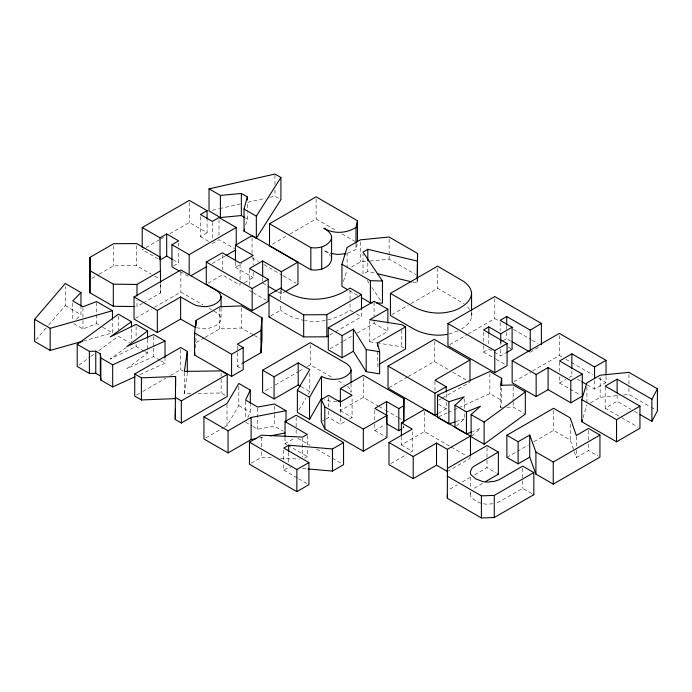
<?xml version="1.0" encoding="UTF-8"?>
<svg xmlns="http://www.w3.org/2000/svg" width="692" height="692" viewBox="0 0 692 692"><rect width="100%" height="100%" fill="white"/><g stroke="black" fill="none" stroke-linecap="round" stroke-linejoin="round"><path stroke-width="0.52" stroke-dasharray="3.46 2.59" d="M221.077 308.018L221.068 319.488L220.428 321.451L215.973 325.577L208.949 328.285A14.255 8.235 0 0 1 203.837 328.743L197.8 327.939A19.177 11.072 0 0 1 196.493 327.575M412.908 282.137L417.103 283.132L417.337 279.343M403.609 425.961L403.479 428.011L403.479 425.909M195.481 347.739L196.113 335.162M190.672 393.445L184.375 393.54L187.298 373.464M502.617 407.38L500.506 407.45L501.683 400.426L501.683 386.733M481.078 503.257L475.655 500.982L471.036 496.847A14.151 8.174 0 0 1 470.326 493.906L471.261 491.251M471.589 311.582C473.293 319.315 467.688 325.794 461.253 329.089M347.678 253.211L355.999 249.561L357.159 244.077M245.686 225.099L247.321 219.018L247.321 212.695M343.457 281.445L347.09 269.612M582.984 417.769L586.928 404.95M247.745 417.665L250.305 412.207L250.305 404.837M224.234 427.258L227.002 425.658L238.827 405.59L238.827 385.574M298.927 409.802L305.907 398.168M308.234 394.293L309.782 391.707L309.782 372.746M35.993 339.807L47.843 325.967M48.544 325.153L65.273 305.613L65.273 286.652M76.492 319.237L80.955 314.67L80.955 307.3M456.512 425.978L464.22 418.945L464.22 412.622M471.909 436.021L480.49 428.339L472.999 431.367M147.569 339.435L147.569 353.128L126.852 368.602L153.659 356.639L159.774 360.169M78.931 365.186L90.09 357.02M90.946 356.389L94.38 353.88M98.671 350.74L118.419 336.295L129.56 342.722M126.325 347.445L110.227 359.01L136.099 346.502L144.04 351.086M530.254 352.245L540.521 346.069M91.837 278.392L98.203 274.715M99.112 274.188L113.67 265.789L136.731 265.719L151.141 274.041M144.991 248.065L142.223 249.665L158.243 258.912M145.917 247.537L159.757 239.544M160.682 239.008L164.376 236.88M169.912 233.688L189.288 222.495L207.081 232.772L207.081 220.134M200.412 216.613L200.412 236.621L207.081 232.772M173.631 265.875L178.631 262.986L178.631 250.348M212.349 243.515L219.027 239.666L234.424 248.558M142.422 303.399L136.964 306.547L136.964 300.224M143.331 302.871L160.613 292.889L160.613 283.417M212.245 263.453L225.16 255.997M135.494 318.242L151.591 308.952M154.515 307.257L180.854 292.05L202.808 304.722M272.423 244.172L286.254 236.188M289.896 234.086L316.106 218.957L336.762 230.886M208.067 283.149L222.322 274.914L240.072 285.165L240.072 283.054M235.436 262.078L235.436 267.346L241.897 263.617M244.44 282.639L253.177 277.587L253.177 272.328M196.113 342.531L204.296 337.808M205.204 337.281L219.762 328.882L241.422 327.999L253.566 335.014M277.596 291.687L281.324 293.84L284.101 292.24M351.501 267.069L360.324 261.974L368.853 261.135M270.78 315.907L280.727 310.163L280.727 303.849M136.575 395.046L142.076 391.871M142.993 391.343L165.942 378.091M170.526 375.445L180.629 369.615L183.129 371.059M374.104 272.925L367.815 271.437L363.015 274.205L363.015 254.198M237.321 352.635L237.321 366.319L241.871 363.698M352.903 311.824L350.031 310.163C337.013 318.778 321.002 323.441 305.432 320.612M329.738 335.127L333.354 333.042M335.516 331.797L361.509 316.789L361.509 310.466M330.145 348.725L342.298 341.71M343.232 341.173L351.648 336.321M357.254 333.077L374.078 323.363L387.866 331.33L387.866 323.96M391.897 314.652L408.116 305.293M411.065 303.589L437.603 288.27L464.09 303.814M265.581 390.591L271.532 387.157M275.26 385.003L298.338 371.682M299.082 371.249L303.546 368.672M307.274 366.526L310.25 364.805L333.432 378.187M369.701 320.759L369.701 341.813L387.866 331.33M205.792 437.906L223.317 427.794M449.791 344.633L467.238 334.565M468.155 334.028L494.78 318.657L499.442 321.348M322.204 421.134L324.929 419.56M325.837 419.041L328.553 417.466L340.265 424.231L345.723 421.073M340.377 403.272L340.377 410.641L363.326 397.39L378.1 405.919M251.291 463.19L261.498 457.3L273.115 457.836M285.026 437.396L285.026 443.719L295.225 437.828M388.956 387.667L407.45 376.993M408.375 376.457L434.273 361.509L448.926 369.96M349.356 418.971L352.09 417.397L352.09 397.39M483.544 345.732L483.544 352.046L488.812 349.002L493.405 351.657M501.804 341.502L500.169 342.445L502.92 344.036M502.626 341.026L506.726 338.665L511.25 341.277M283.737 464.877L283.737 470.145L288.659 467.308L290.787 467.489M304.532 458.139L307.265 456.556L307.265 448.139M494.322 352.185L500.748 355.896L505.99 352.877M374.796 424.196L374.796 430.51L384.804 424.732M438.659 400.201L441.427 398.609M442.344 398.073L469.98 382.122M438.434 413.314L446.219 408.816L446.219 402.502M401.386 436.488L401.386 444.913L424.455 431.6L450.215 446.478M514.009 381.664L531.586 371.517M532.511 370.981L559.335 355.489L562.138 357.107M390.842 463.571L406.688 454.428M410.417 452.274L412.276 451.201L412.276 431.194M559.568 376.751L559.568 383.065L565.719 379.519M569.231 377.495L571.86 375.972L573.677 377.019M447.395 471.477L470.456 458.165L467.697 456.564M587.309 384.89L594.575 389.086L606.045 382.46L606.045 376.145M590.449 402.917L600.154 397.312L619.349 395.417M449.912 489.071L457.334 484.789M462.273 481.935L469.695 477.653M474.643 474.798L487.004 467.654L496.233 472.982M506.881 457.36L516.223 451.962M517.158 451.426L528.368 444.956M533.973 441.721L553.591 430.389L570.208 439.991L573.936 450.726M605.189 387.131L605.189 408.193L617.126 401.299L630.853 409.223M482.592 483.319L473.916 488.448A18.546 10.709 0 0 0 473.172 489.054M531.75 493.491L522.711 488.275L499.771 501.518L495.628 503.101M574.274 451.703L576.298 457.559L588.477 450.535L598.182 456.14M139.819 374.623L165.016 363.196L165.016 358.984M438.494 416.878L447.214 412.925M448.182 412.484L453.035 410.287M454.004 409.854L457.879 408.09M458.848 407.657L489.858 393.592L501.683 400.426M457.767 330.966L448.961 334.002M73.689 323.588L82.954 328.934L96.534 323.657L101.836 326.719M456.037 421.575L464.22 418.945M83.386 341.052L112.45 332.852L112.45 320.214M212.176 210.264L218.456 208.863M219.502 208.621L240.427 203.924M247.745 202.28L265.538 198.284M269.716 197.35L274.949 196.173L280.917 199.616M259.578 437.941L264.863 436.92M253.038 426.497L257.675 429.178L274.421 426.134L283.331 431.28M492.877 503.733L488.119 504.174A15.432 8.91 0 0 1 482.878 503.689M369.926 261.031L389.12 259.137L415.736 274.499M623.622 395.002L628.95 394.475L650.056 406.662M336.84 401.343L331.658 401.377L327.057 400.59A20.544 11.859 0 0 1 324.453 399.786M506.829 407.251L513.153 407.043L524.458 413.574M198.024 393.341L221.129 392.995L225.48 395.513M280.511 458.173L299.532 459.047M302.534 468.51L306.807 468.873M404.059 348.093L401.793 346.787L379.277 343.336M369.701 341.813L378.213 343.171M304.549 320.491C296.038 318.813 287.431 315.846 280.727 310.163M328.51 252.554L323.83 250.314L328.129 253.333L330.638 256.204M650.973 407.19L655.566 409.837M565.874 359.269L570.545 361.968M571.48 362.504L592.966 374.908M598.571 378.143L606.045 382.46M513.421 329.418L531.127 339.642M532.053 340.179L537.649 343.405M341.935 233.87L354.849 241.326M634.512 411.342L638.171 413.453M577.31 379.121L580.951 381.214M508.43 347.22L511.189 348.811M605.189 408.193L620.741 417.181M621.658 417.708L638.128 427.215M559.568 383.065L580.467 395.132M483.544 352.046L495.308 358.837M496.216 359.364L505.264 364.589M245.617 218.032L247.321 219.018M349.287 290.614L357.539 295.38M356.484 313.891L361.509 316.789M452.585 372.08L467.238 380.531M252.061 257.753L258.488 261.455M263.989 264.638L282.345 275.234M283.27 275.762L296.115 283.184M200.412 236.621L210.515 242.46M235.436 267.346L253.177 277.587M262.666 283.063L267.328 285.761M252.355 292.249L249.553 290.64L249.553 288.529M253.281 292.794L266.351 300.337M438.434 404.327L446.219 408.816M173.121 259.803L178.631 262.986M180.11 271.541L188.267 276.246M338.5 381.11L344.296 384.458M451.141 447.006L466.78 456.037M154.74 276.117L160.146 279.239M209.391 308.528L211.588 309.791M213.785 311.063L217.47 313.268A17.672 10.207 0 0 1 219.554 315.206L221.077 318.554M379.017 406.455L384.562 409.655M385.479 410.183L397.485 417.112M398.41 417.648L402.104 419.784M254.5 335.551L261.04 339.331M301.089 386.69L309.782 391.707M401.386 444.913L412.276 451.201M340.377 410.641L352.09 417.397M374.796 430.51L386.101 437.041M237.321 366.319L241.499 368.732M298.01 438.373L310.094 445.345M316.599 449.108L331.477 457.689M332.402 458.234L341.701 463.597M238.827 405.59L250.305 412.207M65.273 305.613L80.955 314.67M102.719 327.23L112.45 332.852M144.922 351.597L147.569 353.128M160.648 360.67L165.016 363.196M285.026 443.719L286.877 444.792M287.803 445.319L307.265 456.556M245.617 422.215L252.113 425.961M283.737 470.145L297.724 478.215M298.65 478.76L307.04 483.604M347.54 386.456L349.763 388.644L350.982 391.291A13.217 7.629 0 0 1 351.043 392.243L351.043 383.826M469.583 309.54L468.406 307.931A39.271 22.672 0 0 0 467.074 306.435M367.141 280.346L369.493 283.85M371.846 287.353L381.275 301.383M377.97 367.106L377.495 349.391M471.217 313.043L471.589 316.85M160.285 283.443L160.613 292.889M628.95 374.467L628.95 387.105M628.95 388.16L628.95 394.475M617.126 394.985L617.126 401.299M600.154 377.304L600.154 397.312M594.575 380.661L594.575 389.086M588.477 430.528L588.477 440M588.477 444.212L588.477 450.535M586.928 387.053L586.928 402.848M576.298 436.496L576.298 449.134M576.298 450.189L576.298 457.559M571.86 370.704L571.86 375.972M570.208 424.196L570.208 439.991M559.568 362.011L559.568 371.483M559.335 335.482L559.335 355.489M553.591 410.382L553.591 430.389M522.711 468.259L522.711 479.85M522.711 480.897L522.711 488.275M513.153 387.036L513.153 400.729M513.153 401.784L513.153 407.043M506.726 326.027L506.726 331.295M506.726 332.342L506.726 338.665M500.748 341.156L500.748 345.369M500.748 349.581L500.748 355.896M500.506 386.387L500.506 407.45M500.169 322.437L500.169 330.863M494.78 298.65L494.78 318.657M489.858 373.585L489.858 393.592M488.812 334.262L488.812 344.789M487.004 447.646L487.004 459.228M487.004 460.284L487.004 467.654M483.544 332.039L483.544 344.677M470.326 477.056L470.326 486.528M470.326 491.796L470.326 493.906M464.22 398.929L464.22 411.567M446.219 394.077L446.219 398.289M437.603 268.254L437.603 288.27M434.974 381.266L434.974 390.746M434.273 341.493L434.273 361.509M424.455 411.593L424.455 431.6M417.103 278.919L417.103 283.132M401.793 329.937L401.793 346.787M389.12 239.129L389.12 254.924M389.12 255.979L389.12 259.137M374.796 410.503L374.796 419.983M374.078 302.3L374.078 315.993M374.078 321.261L374.078 323.363M367.815 263.012L367.815 271.437M363.326 377.382L363.326 397.39M360.324 241.966L360.324 261.974M355.999 244.293L355.999 249.561M350.031 290.156L350.031 299.636M350.031 303.849L350.031 310.163M347.09 252.762L347.09 267.501M340.265 403.168L340.265 416.852M340.265 417.907L340.265 424.231M328.553 397.459L328.553 406.939M328.553 411.152L328.553 417.466M316.106 198.95L316.106 218.957M310.25 344.798L310.25 364.805M307.265 435.502L307.265 447.084M302.707 438.131L302.707 457.092M296.15 417.285L296.15 428.876M296.15 429.922L296.15 435.19M288.659 452.568L288.659 465.197M283.737 450.137L283.737 460.664M281.324 290.683L281.324 293.84M280.727 290.156L280.727 299.636M274.949 175.111L274.949 184.591M274.949 189.85L274.949 196.173M274.421 406.126L274.421 413.496M274.421 414.551L274.421 426.134M262.666 277.803L262.666 280.961M261.498 437.292L261.498 446.772M261.498 452.04L261.498 457.3M257.675 408.116L257.675 429.178M253.177 257.58L253.177 264.958M252.061 237.745L252.061 253.54M249.553 269.577L249.553 287.474M247.321 204.27L247.321 211.648M245.617 401.152L245.617 419.058M241.422 307.992L241.422 327.999M240.072 264.102L240.072 281.999M237.321 346.311L237.321 351.579M227.002 404.595L227.002 425.658M222.322 254.907L222.322 269.655M221.129 372.988L221.129 378.256M221.129 379.311L221.129 392.995M219.762 307.819L219.762 328.882M219.027 219.658L219.027 237.555M212.349 222.452L212.349 239.302M189.288 202.488L189.288 222.495M184.375 372.478L184.375 393.54M180.854 272.043L180.854 292.05M180.629 349.607L180.629 369.615M178.631 242.97L178.631 246.136M153.659 336.632L153.659 347.159M153.659 348.214L153.659 356.639M136.731 245.712L136.731 265.719M136.099 326.494L136.099 337.021M136.099 344.391L136.099 346.502M131.411 329.055L131.411 341.692M118.419 316.287L118.419 329.98M113.67 245.781L113.67 265.789M96.534 302.594L96.534 323.657M82.954 307.871L82.954 319.453M82.954 320.508L82.954 328.934M72.764 303.044L72.764 319.886"/><path stroke-width="1.04" d="M134.032 296.972L180.854 269.941L217.47 291.159A17.672 10.207 0 0 1 219.554 293.097C224.718 299.723 214.589 305.371 208.949 306.175A14.255 8.235 0 0 1 203.837 306.625L197.8 305.821A19.177 11.072 0 0 1 194.218 304.644L180.621 296.972L157.326 310.423L134.032 296.972L134.032 319.09L157.326 332.541L180.621 319.09L194.218 326.762A19.177 11.072 0 0 0 195.3 327.178M134.81 306.521L113.315 306.279L89.899 292.759L90.021 257.329L113.67 243.679L136.731 243.61L160.146 257.121L160.613 282.362M89.899 292.759L90.021 257.329M498.361 452.101L473.916 466.33A18.546 10.709 0 0 0 471.814 468.346L470.326 471.788A14.151 8.174 0 0 0 471.036 474.738L475.655 478.864L482.878 481.571A15.432 8.91 0 0 0 488.119 482.056L494.304 481.329L498.932 479.807L522.711 466.157L533.835 472.575L533.835 494.693L494.27 517.538L481.39 517.945L447.317 498.275L447.439 468.389L487.004 445.544L498.361 452.101L498.361 474.21L485.455 481.667M447.317 498.275L447.378 494.391M134.732 373.991L180.629 347.496L187.298 351.354L184.375 371.422L221.129 370.886L227.218 374.398L227.218 396.516L181.33 423.011L175.24 419.49L175.595 376.491L141.41 377.849L134.732 373.991L134.732 396.109L141.41 399.959L175.595 398.609M175.24 419.49L175.413 409.05M269.508 223.741L316.106 196.839L357.427 220.696L355.999 227.443C346.407 233.412 333.605 234.216 323.83 228.196C327.982 230.427 333.864 235.289 330.646 240.496C326.295 246.906 318.173 248.679 310.838 247.598L269.508 223.741L269.508 245.859L285.009 254.803M331.589 236.794L331.589 258.912C330.655 268.089 318.346 271.178 310.838 269.716L285.865 255.296M417.103 278.919L417.57 253.445L389.12 237.019L360.324 239.856L347.09 247.494L341.943 264.257L341.943 286.376L347.453 289.55M417.449 277.449L417.57 253.445M403.479 422.743L403.946 398.73L363.326 375.28L340.377 388.523L340.377 402.216M260.971 330.551L261.974 317.749L241.422 305.89L219.762 306.764L196.113 320.413L194.59 332.921L194.59 355.039L231.586 376.396L243.177 369.701L243.177 347.592L237.321 344.209L260.971 330.551L260.971 352.669L242.78 363.17M260.971 352.669L261.974 339.867L261.974 317.749M194.59 355.039L194.85 352.955M437.526 395.201L489.858 371.483L501.683 378.308L500.506 385.34L513.153 384.934L525.332 391.957L525.332 414.075L484.123 444.221L471.122 436.721L471.122 414.603L480.49 406.221L466.443 411.896L454.973 405.278L464.22 396.827L448.883 401.758L437.526 395.201L437.526 417.319L448.883 423.876L455.016 421.904M209.036 188.855L274.949 174.055L280.917 177.507L280.917 199.616L256.334 238.282L244.042 231.18L244.042 209.07L247.321 196.9L241.352 193.457L220.393 195.412L209.036 188.855L209.036 210.974L220.393 217.53L241.352 215.567L244.76 217.539M244.042 231.18L244.587 229.156M651.899 421.376L651.899 399.258L617.126 379.19L605.189 386.084L639.953 406.152L639.953 428.27L616.546 441.79L581.773 421.713L581.773 399.604L586.928 382.84L600.154 375.202L628.95 372.365L657.4 388.783L657.4 410.901L651.899 421.376L640.005 414.508M581.773 421.713L582.379 419.741M256.412 438.564L251.118 439.584L228.057 452.897L203.941 438.979L203.941 416.861L227.002 403.548L238.827 383.472L250.305 390.098L245.617 400.097L257.675 407.06L274.421 404.016L286.012 410.711L286.012 422.293M651.899 399.258L657.4 388.783M262.605 370.194L274.075 376.82L298.191 362.902L309.782 369.589L297.37 390.271L297.37 412.389L309.549 419.413L309.549 397.303L321.486 376.353L323.328 377.235A20.544 11.859 0 0 0 327.057 378.472C335.101 380.539 345.299 379.199 350.489 372.123A13.217 7.629 0 0 0 350.982 369.173L349.763 366.535L346.701 363.741L310.25 342.687L262.605 370.194L262.605 392.312L274.075 398.938L298.191 385.012L300.363 386.266M309.549 419.413L321.486 398.462L321.486 376.353M256.334 238.282L256.334 216.163L280.917 177.507M82.348 341.346L50.17 350.42L34.6 341.433L34.6 319.323L65.273 283.495L80.955 292.552L80.955 306.245M80.955 292.552L72.764 300.933L82.954 306.815L96.534 301.539L112.45 310.734L112.45 319.159M134.975 376.811L112.684 386.923L100.859 380.09L100.331 375.938L95.764 373.299L89.389 373.472L77.21 366.44L77.21 344.322L118.419 314.185L131.411 321.685L110.227 336.892L136.099 324.384L147.569 331.01L126.852 346.493L153.659 334.521L165.016 341.078L165.016 357.928M484.123 444.221L484.123 422.103L525.332 391.957M530.254 350.143L530.254 330.136L541.378 323.441L494.78 296.539L447.949 323.579L447.949 345.697L494.78 372.728L507.072 365.635L507.072 343.517L483.544 329.928L488.812 326.892L500.748 333.786L512.106 327.23L512.106 349.339L506.864 352.366M142.223 247.563L142.223 227.556L189.288 200.386L207.081 210.653L207.081 219.079M142.223 227.556L160.025 237.823L166.694 233.974L178.631 240.868L171.962 244.717L171.962 266.835L179.211 271.022M207.081 210.653L200.412 214.511L212.349 221.405L219.027 217.547L236.232 227.486L236.232 245.383M160.025 259.941L166.694 256.092L172.204 259.266M89.899 270.641L113.315 284.161L136.964 284.429L160.613 270.78M171.962 244.717L189.175 254.656L236.232 227.486M285.017 291.713L297.949 284.248L297.949 262.13L281.324 271.731L262.666 260.953L249.553 268.522L268.219 279.3L268.219 301.409L252.173 310.673L206.285 284.178L206.285 262.06L222.322 252.805L240.072 263.047L253.177 255.478L235.436 245.236L235.436 261.031M235.436 245.236L252.061 235.635L297.949 262.13M191.018 275.701L206.7 266.645M226.085 255.46L235.315 250.132M206.285 262.06L252.173 288.555L268.219 279.3M328.293 335.957L326.849 336.796L303.676 336.926L269.024 316.927L269.024 294.809L280.727 288.054C300.432 303.58 329.928 302.283 350.031 288.054L361.509 294.671L361.509 309.419M417.103 261.014L367.815 249.319L363.015 252.096L382.451 281.021L382.451 303.139L376.422 302.966M269.024 316.927L269.724 316.521M194.59 332.921L231.586 354.278L243.177 347.592M269.024 294.809L303.676 314.817L326.849 314.678L361.509 294.671M175.24 397.381L181.33 400.893L227.218 374.398M328.276 327.697L342.064 335.655L353.361 329.132L353.361 351.251L342.064 357.773L328.276 349.806L328.276 327.697L374.078 301.254L387.866 309.212L387.866 322.904M390.426 293.391L437.603 266.152L464.09 281.705A39.271 22.672 0 0 1 468.406 285.822C478.509 297.768 461.452 309.324 450.717 311.487C438.451 314.713 425 312.853 413.842 306.911L390.426 293.391L390.426 315.5L413.842 329.02C423.937 334.435 435.908 336.39 447.205 334.409M387.866 309.212L369.701 319.704L401.793 324.669L405.573 326.858L405.573 348.967L379.181 364.208M377.495 346.225L377.495 343.068L405.573 326.858M203.941 416.861L228.057 430.787L251.118 417.466L286.012 410.711M403.479 405.901L398.8 408.6L386.62 401.568L374.796 408.401L386.975 415.425L386.975 437.543L363.326 451.193L324.808 428.953L321.296 421.662L321.296 399.543L328.553 395.357L340.265 402.113L352.09 395.288L340.377 388.523M307.879 468.968L332.437 471.088L343.561 464.669L343.561 442.56L332.437 448.978L288.659 445.19L283.737 448.035L308.909 462.559L308.909 484.677L296.851 491.64L249.44 464.263L249.44 442.153L261.498 435.19L302.707 437.084L307.265 434.446L285.026 421.601L285.026 436.349M285.026 421.601L296.15 415.183L343.561 442.56M437.569 413.807L434.974 415.304L388.03 388.203L388.03 366.085L434.273 339.391L469.98 360.004L469.98 381.067M530.254 330.136L506.726 316.547L500.169 320.335L512.106 327.23M469.98 360.004L434.974 380.219L446.219 386.707L446.219 391.966M447.949 323.579L494.78 350.61L507.072 343.517M321.296 399.543L324.808 406.844L363.326 429.083L386.975 415.425M249.44 442.153L296.851 469.522L308.909 462.559M388.03 366.085L434.974 393.194L446.219 386.707M401.386 435.441L401.386 422.803L424.455 409.482L470.456 436.047L470.456 456.054M606.045 360.35L594.575 366.968L571.86 353.854L559.568 360.956L582.283 374.069L582.283 396.179L570.813 402.805L548.099 389.691L536.153 396.585L512.158 382.728L512.158 360.618L559.335 333.38L606.045 360.35L606.045 375.09M386.62 401.568L386.62 423.686L398.8 430.718L401.922 428.91M447.395 471.477L436.514 465.188L413.21 478.639L388.982 464.652L388.982 442.534L412.276 429.083L401.386 422.803M512.158 360.618L536.153 374.476L548.099 367.582L570.813 380.687L582.283 374.069M388.982 442.534L413.21 456.53L436.514 443.079L447.395 449.359L447.439 472.601M447.395 449.359L470.456 436.047M506.881 435.242L553.591 408.28L570.208 417.873L576.298 435.45L588.477 428.417L599.947 435.043L599.947 457.152L553.237 484.123L535.911 474.124L529.709 457.152L529.709 435.043L518.118 441.73L506.881 435.242L506.881 457.36L518.118 463.848L529.709 457.152M581.773 399.604L616.546 419.672L639.953 406.152M447.317 476.157L481.39 495.827L494.27 495.42L533.835 472.575M529.709 435.043L535.911 452.006L553.237 462.014L599.947 435.043M77.21 344.322L89.389 351.354L95.764 351.19L100.331 353.82L100.859 357.98L112.684 364.805L165.016 341.078M472.065 431.739L466.443 434.014L466.443 411.896M34.6 319.323L50.17 328.311L112.45 310.734M338.647 401.083L340.473 400.668M345.775 253.713L337.523 254.466L330.811 253.333M270.148 435.899L284.948 433.028M341.943 264.257L370.393 280.684L382.451 281.021M361.215 297.499L370.393 302.802L372.4 302.854M353.361 329.132L366.198 349.59L379.64 351.735L379.64 373.853L366.198 371.699L353.361 351.251M377.252 273.677L411.861 281.886M321.486 398.462L322.342 398.903M581.86 381.742L586.401 384.363M512.149 341.796L529.345 351.726M244.042 209.07L256.334 216.163M268.262 286.298L276.662 291.15M471.122 414.603L484.123 422.103M465.56 433.503L454.973 427.388L454.973 405.278M497.652 473.804L498.361 474.21M533.143 494.287L533.835 494.693M297.37 390.271L309.549 397.303M377.495 343.068L379.64 351.735M331.295 257.58L331.589 258.912M617.126 379.19L617.126 392.874M616.546 419.672L616.546 441.79M594.575 366.968L594.575 378.55M571.86 353.854L571.86 368.602M570.813 380.687L570.813 402.805M553.237 462.014L553.237 484.123M548.099 367.582L548.099 389.691M541.378 323.441L541.378 344.504M536.153 374.476L536.153 396.585M535.911 452.006L535.911 474.124M518.118 441.73L518.118 463.848M506.726 316.547L506.726 324.972M501.683 378.308L501.683 385.678M500.748 333.786L500.748 341.156M494.78 350.61L494.78 372.728M494.27 495.42L494.27 517.538M488.812 326.892L488.812 333.207M481.39 495.827L481.39 517.945M471.581 292.803L471.581 310.708M448.883 401.758L448.883 423.876M436.514 443.079L436.514 465.188M434.974 393.194L434.974 415.304M413.21 456.53L413.21 478.639M403.946 398.73L403.946 420.848M398.8 408.6L398.8 430.718M370.393 280.684L370.393 302.802M367.815 249.319L367.815 260.91M366.198 349.59L366.198 371.699M363.326 429.083L363.326 451.193M357.427 220.696L357.427 241.759M355.999 227.443L355.999 243.238M351.043 370.133L351.043 382.771M342.064 335.655L342.064 357.773M332.437 448.978L332.437 471.088M326.849 314.678L326.849 336.796M324.808 406.844L324.808 428.953M321.702 247.252L321.702 269.361M310.838 247.598L310.838 269.716M303.676 314.817L303.676 336.926M298.191 362.902L298.191 385.012M296.851 469.522L296.851 491.64M288.659 445.19L288.659 451.513M281.324 271.731L281.324 289.628M274.075 376.82L274.075 398.938M262.666 260.953L262.666 276.748M252.173 288.555L252.173 310.673M251.118 417.466L251.118 439.584M250.305 390.098L250.305 403.782M247.321 196.9L247.321 200.057M241.352 193.457L241.352 215.567M231.586 354.278L231.586 376.396M228.057 430.787L228.057 452.897M221.077 296.435L221.077 306.971M220.393 195.412L220.393 217.53M196.113 320.413L196.113 325.681M189.175 254.656L189.175 274.663M187.298 351.354L187.298 372.417M181.33 400.893L181.33 423.011M180.621 296.972L180.621 319.09M175.595 376.491L175.595 387.027M166.694 233.974L166.694 256.092M160.146 257.121L160.146 259.232M160.025 237.823L160.025 258.886M157.326 310.423L157.326 332.541M147.569 331.01L147.569 338.379M141.41 377.849L141.41 399.959M136.964 284.429L136.964 296.012M131.411 321.685L131.411 326.953M113.315 284.161L113.315 306.279M112.684 364.805L112.684 386.923M100.859 357.98L100.859 380.09M100.331 353.82L100.331 375.938M95.764 351.19L95.764 373.299M89.389 351.354L89.389 373.472M50.17 328.311L50.17 350.42"/></g></svg>
